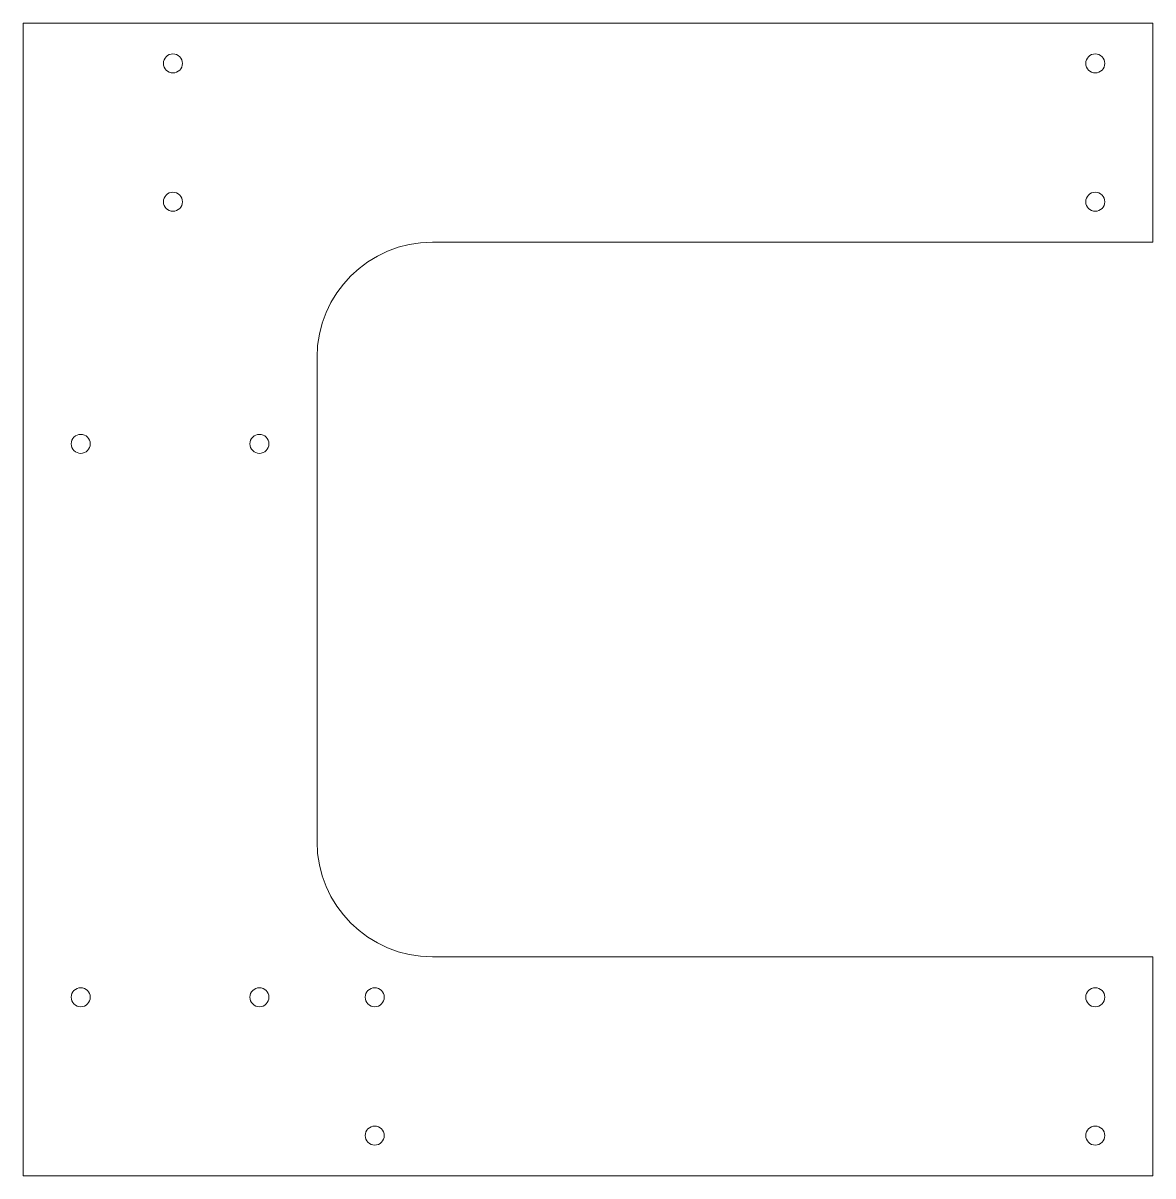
# Model space of a CAD drawing. Header units: millimetres. Extents: x -98 to 98, y -100 to 100.
import ezdxf

# ---------------------------------------------------------------- set-up
doc = ezdxf.new("R2010")
doc.units = ezdxf.units.MM

msp = doc.modelspace()

# ---------------------------------------------------------------- linework, layer by layer
at = {"color": 7, "linetype": 'Continuous', "lineweight": 15}
for p, q in [((-98, -100), (-98, 100)), ((-98, 100), (98, 100)), ((98, 100), (98, 62)), ((98, 62), (-27, 62)), ((-47, 42), (-47, -42)), ((-27, -62), (98, -62)), ((98, -62), (98, -100)), ((98, -100), (-98, -100))]:
    msp.add_line(p, q, dxfattribs=at)
for centre in [(-72, 93), (88, 93), (-72, 69), (88, 69), (-88, 27), (-57, 27), (-88, -69), (-57, -69), (-37, -69), (88, -69), (-37, -93), (88, -93)]:
    msp.add_circle(centre, 1.65, dxfattribs=at)
for centre, start, end in [((-27, 42), 90, 180), ((-27, -42), 180, 270)]:
    msp.add_arc(centre, 20, start, end, dxfattribs=at)

doc.saveas('drawing.dxf')
